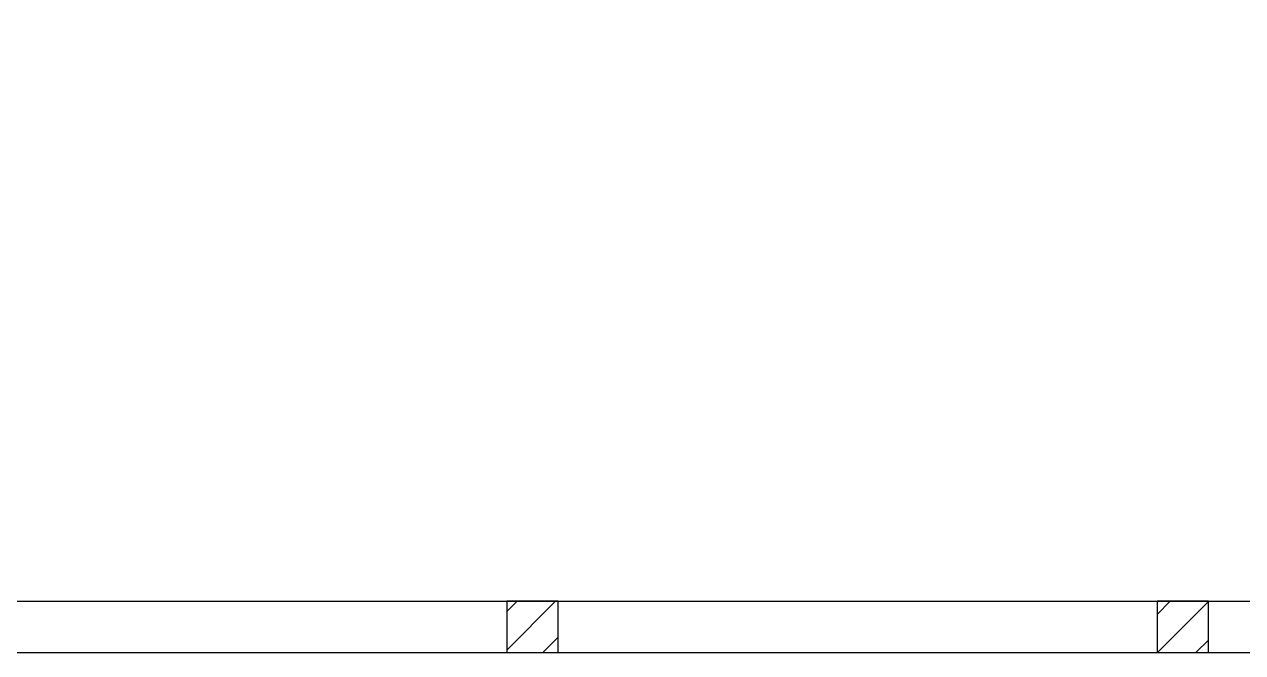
# Model space of a CAD drawing. Header units: centimetres. Extents: x -3096 to 17897, y -3131 to 15798.
# Drawn here: x -2608 to -1896, y 3260 to 3627 of the extents above; entities that cross this region are included whole.
import ezdxf

# ---------------------------------------------------------------- set-up
doc = ezdxf.new("R2010")
doc.units = ezdxf.units.CM
pattern_1 = [(45, (-5100.13, -478.695), (-11.22532, 11.22532), [])]

msp = doc.modelspace()

# ---------------------------------------------------------------- hatches: boundary and pattern name
at = {"transparency": 33554508}
h = msp.add_hatch(dxfattribs=at)
h.set_pattern_fill('ANSI31', color=256, scale=5)
h.set_pattern_definition(pattern_1)
h.paths.add_polyline_path([(-2295.71, 3289.61), (-2325.71, 3289.61), (-2325.71, 3259.61), (-2295.71, 3259.61)])
h = msp.add_hatch(dxfattribs=at)
h.set_pattern_fill('ANSI31', color=256, scale=5)
h.set_pattern_definition(pattern_1)
h.paths.add_polyline_path([(-1915.71, 3289.61), (-1945.71, 3289.61), (-1945.71, 3259.61), (-1915.71, 3259.61)])

# ---------------------------------------------------------------- linework, layer by layer
for p, q in [((-2745.71, 3289.61), (-2095.71, 3289.61)), ((-2095.71, 3289.61), (-1445.71, 3289.61))]:
    msp.add_line(p, q)
msp.add_lwpolyline([(-2775.71, 4039.61), (-2775.71, 3259.61), (-1415.71, 3259.61), (-1415.71, 4039.61)])
for points in [[(-2295.71, 3289.61), (-2325.71, 3289.61), (-2325.71, 3259.61), (-2295.71, 3259.61)], [(-1915.71, 3289.61), (-1945.71, 3289.61), (-1945.71, 3259.61), (-1915.71, 3259.61)]]:
    msp.add_lwpolyline(points, close=True)

doc.saveas('drawing.dxf')
